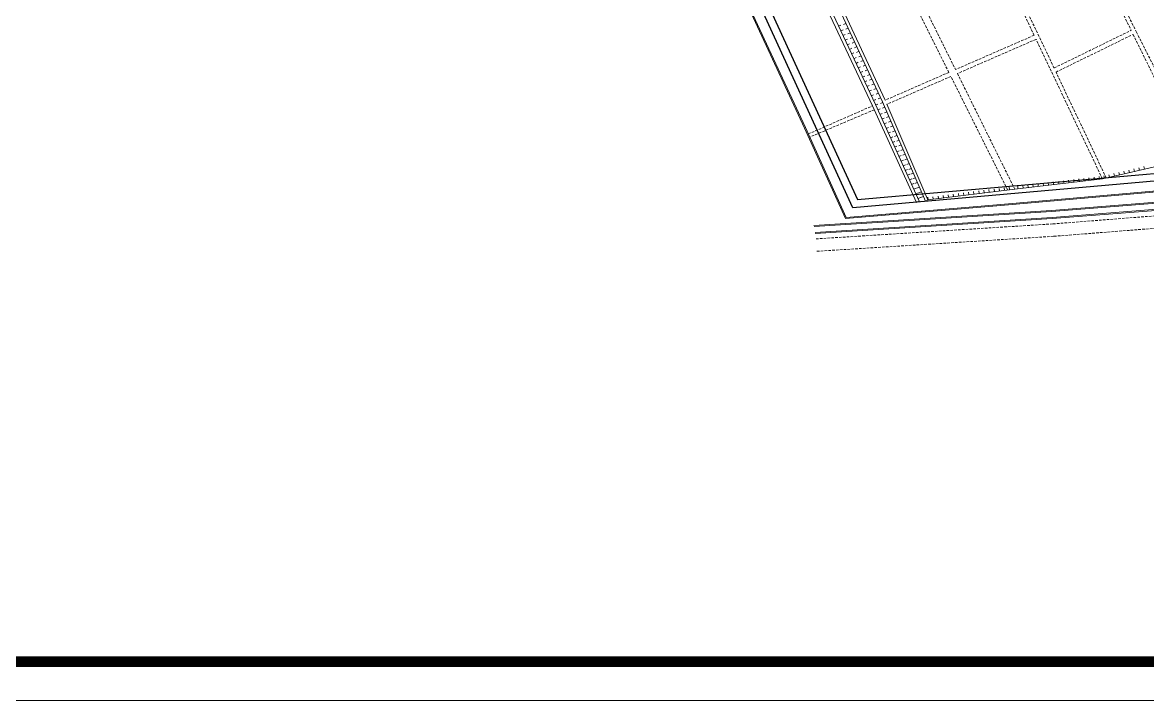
# Model space of a CAD drawing. Header units: inches. Extents: x 496359 to 501064, y 2374078 to 2377203.
# Drawn here: x 496846.4 to 497065.8, y 2376075 to 2376207.2 of the extents above; entities that cross this region are included whole.
import ezdxf

# ---------------------------------------------------------------- set-up
doc = ezdxf.new("R2010")
doc.units = ezdxf.units.IN
doc.header["$MEASUREMENT"] = 0
doc.linetypes.add('DASHED', pattern=[0.75, 0.5, -0.25])
for name, color, linetype in [('coc', 1, 'Continuous'), ('MANH', 147, 'Continuous'), ('NOI', 2, 'Continuous'), ('tl', 8, 'Continuous')]:
    doc.layers.add(name, color=color, linetype=linetype)
for name, color, linetype, lineweight in [('khung ten QH', 7, 'Continuous', 20), ('Khungbo', 32, 'Continuous', 25), ('LC Net dam 1', 30, 'Continuous', 30), ('LC Net manh', 239, 'Continuous', 5)]:
    doc.layers.add(name, color=color, linetype=linetype, lineweight=lineweight)

# ---------------------------------------------------------------- blocks, each defined once
blk = doc.blocks.new('1')
at = {"layer": 'tl', "color": 250, "lineweight": 0}
blk.add_line((0, -0.5), (0, 0), dxfattribs=at)
blk = doc.blocks.new('2')
at = {"layer": 'coc'}
blk.add_blockref('1', (0, 0.5), dxfattribs=at)
blk = doc.blocks.new('Nền HT mới')
at = {"layer": 'MANH', "color": 4, "lineweight": 0, "elevation": -28.38}
for points in [[(211.59, -47), (229.86, -39.1), (237.74, -40.53), (248.61, -50.75), (254.12, -58.73), (258.21, -65.26), (271.56, -94.06), (279.5, -111.6), (309.66, -109.08), (421.64, -99.25), (423.02, -99.08), (434.37, -99.4), (446.43, -100.27), (477.29, -99.97), (515.31, -94.96), (518.6, -95.35), (536.39, -93.05), (542.27, -91.69), (546.56, -90.98), (545.89, -85.83)], [(211.77, -47.15), (229.88, -39.31), (237.64, -40.72), (248.45, -50.88), (253.96, -58.84), (258.04, -65.36), (271.38, -94.14), (279.38, -111.81), (309.67, -109.28), (421.66, -99.45), (423.03, -99.28), (434.36, -99.6), (446.43, -100.47), (477.3, -100.17), (515.32, -95.16), (518.6, -95.55), (536.43, -93.25), (542.31, -91.89), (546.78, -91.15), (546.08, -85.8)]]:
    blk.add_lwpolyline(points, dxfattribs=at)
at = {"layer": 'MANH', "linetype": 'DASHED', "lineweight": 0, "elevation": -28.38}
for points in [[(316.43, -38.92), (321.33, -47.12), (324.43, -53.37), (335.11, -75.09)], [(317.18, -38.57), (322.42, -47.55), (325.54, -54.23), (336.13, -75.42), (348.41, -99.67)], [(316.17, -76.06), (301.7, -45.67)], [(302.35, -45.38), (317.25, -76.51)], [(299.55, -83.3), (284.66, -53.51)], [(286.03, -52.87), (300.84, -82.74)], [(316.17, -76.06), (300.84, -82.74)], [(320.07, -82.44), (317.25, -76.51)], [(320.08, -82.43), (335.11, -75.09)], [(320.45, -83.24), (335.49, -75.88)], [(335.49, -75.88), (347.28, -99.93)], [(316.52, -76.86), (301.23, -83.52)], [(329.49, -104.05), (316.56, -76.84)], [(299.55, -83.3), (287.11, -88.72)], [(330.25, -103.87), (320.45, -83.25)], [(299.95, -84.08), (287.46, -89.52)], [(311.01, -106.21), (299.95, -84.08)], [(301.23, -83.52), (312.39, -106.04)], [(272.13, -95.31), (284.66, -89.81)], [(285, -90.57), (272.4, -95.92)]]:
    blk.add_lwpolyline(points, dxfattribs=at)
at = {"layer": 'MANH', "lineweight": 0, "elevation": -28.38}
for points in [[(294.97, -108.44), (286.61, -89.02), (272.67, -59.13)], [(287.11, -88.72), (273.2, -58.88)], [(284.66, -89.82), (270.7, -60.05)], [(271.24, -59.8), (285.21, -89.56), (293.79, -108.44), (293.79, -108.44)], [(284.66, -89.81), (293.24, -108.69)], [(287.46, -89.52), (295.48, -108.15)], [(348.41, -99.67), (329.49, -104.05), (312.39, -106.04)], [(312.39, -106.04), (295.48, -108.15)], [(293.24, -108.69), (293.79, -108.44)], [(294.97, -108.44), (295.48, -108.15)]]:
    blk.add_lwpolyline(points, dxfattribs=at)
at = {"layer": 'MANH', "color": 5, "lineweight": 0, "elevation": -28.38}
for points in [[(273.24, -113.16), (319.57, -110.24), (346.57, -108.1), (367.38, -106.32), (402.46, -103.29), (417.2, -101.45), (435.32, -101.25), (455.94, -101.86), (477.45, -101.41), (489.09, -99.74), (503.86, -97.78), (515.22, -96.64), (519.34, -96.58), (557.97, -91.31)], [(273.25, -113.36), (319.59, -110.44), (346.59, -108.3), (367.4, -106.52), (402.48, -103.49), (417.21, -101.65), (435.31, -101.45), (455.94, -102.06), (477.46, -101.61), (489.12, -99.94), (503.89, -97.98), (515.23, -96.84), (519.36, -96.78), (557.99, -91.51)], [(273.46, -114.53), (319.67, -111.61), (346.69, -109.48), (367.5, -107.69), (402.6, -104.67), (417.29, -102.83), (435.3, -102.63), (455.93, -103.24), (477.56, -102.79), (489.28, -101.11), (504.02, -99.15), (515.3, -98.02), (519.44, -97.96), (558.12, -92.69)], [(273.47, -114.73), (319.69, -111.81), (346.7, -109.68), (367.52, -107.89), (402.63, -104.86), (417.31, -103.03), (435.3, -102.83), (455.93, -103.44), (477.58, -102.99), (489.31, -101.31), (504.05, -99.35), (515.31, -98.22), (519.46, -98.16), (558.14, -92.89)]]:
    blk.add_lwpolyline(points, dxfattribs=at)
at = {"layer": 'MANH', "color": 3, "linetype": 'DASHED', "lineweight": 0, "elevation": -28.38}
for points in [[(273.65, -115.76), (319.88, -112.84), (346.91, -110.71), (367.73, -108.92), (402.86, -105.89), (417.49, -104.06), (435.39, -103.86), (456.02, -104.47), (477.78, -104.02), (489.59, -102.33), (504.29, -100.37), (515.48, -99.25), (519.65, -99.19), (558.25, -93.93)], [(273.8, -118.18), (320.05, -115.26), (347.11, -113.12), (367.93, -111.34), (403.11, -108.3), (417.66, -106.48), (435.36, -106.28), (456.01, -106.9), (477.98, -106.44), (489.92, -104.73), (504.57, -102.78), (515.62, -101.67), (519.84, -101.61), (558.51, -96.34)]]:
    blk.add_lwpolyline(points, dxfattribs=at)
at = {"layer": 'NOI', "lineweight": 0}
for name, p, rotation in [('2', (278.04, -74.29, -4.13), 295.1282434141787), ('2', (279.48, -73.74, -4.28), 114.9947668868703), ('2', (278.46, -75.19, -4.13), 295.1282434141787), ('2', (278.89, -76.1, -4.13), 295.1282434141787), ('2', (279.31, -77, -4.13), 295.1282434141787), ('2', (279.9, -74.65, -4.28), 114.9947668868703), ('2', (280.33, -75.55, -4.28), 114.9947668868703), ('2', (280.75, -76.46, -4.28), 114.9947668868703), ('2', (279.74, -77.91, -4.13), 295.1282434141787), ('2', (280.16, -78.81, -4.13), 295.1282434141787), ('2', (281.17, -77.36, -4.28), 114.9947668868703), ('2', (281.59, -78.27, -4.28), 114.9947668868703), ('2', (280.59, -79.72, -4.13), 295.1282434141787), ('2', (281.01, -80.62, -4.13), 295.1282434141787), ('2', (282.02, -79.18, -4.28), 114.9947668868703), ('2', (282.44, -80.08, -4.28), 114.9947668868703), ('2', (282.86, -80.99, -4.28), 114.9947668868703), ('2', (281.44, -81.53, -4.13), 295.1282434141787), ('2', (281.86, -82.43, -4.13), 295.1282434141787), ('2', (282.29, -83.34, -4.13), 295.1282434141787), ('2', (283.28, -81.9, -4.28), 114.9947668868703), ('2', (283.71, -82.8, -4.28), 114.9947668868703), ('2', (282.71, -84.24, -4.13), 295.1282434141787), ('2', (283.13, -85.15, -4.13), 295.1282434141787), ('2', (284.13, -83.71, -4.28), 114.9947668868703), ('2', (284.55, -84.62, -4.28), 114.9947668868703), ('2', (284.97, -85.52, -4.28), 114.9947668868703), ('2', (283.56, -86.06, -4.13), 295.1282434141787), ('2', (283.98, -86.96, -4.13), 295.1282434141787), ('2', (284.41, -87.87, -4.13), 295.1282434141787), ('2', (285.4, -86.43, -4.28), 114.9947668868703), ('2', (285.82, -87.33, -4.28), 114.9947668868703), ('2', (284.83, -88.77, -4.13), 295.1282434141787), ('2', (285.26, -89.68, -4.13), 294.45236536568), ('2', (286.24, -88.24, -4.28), 114.9947668868703), ('2', (286.66, -89.15, -4.28), 113.3061840534417), ('2', (285.67, -90.59, -4.13), 294.45236536568), ('2', (286.08, -91.5, -4.13), 294.45236536568), ('2', (287.06, -90.07, -4.28), 113.3061840534417), ('2', (287.45, -90.99, -4.28), 113.3061840534417), ('2', (287.85, -91.9, -4.28), 113.3061840534417), ('2', (286.5, -92.41, -4.13), 294.45236536568), ('2', (286.91, -93.32, -4.13), 294.45236536568), ('2', (287.33, -94.23, -4.13), 294.45236536568), ('2', (288.24, -92.82, -4.28), 113.3061840534417), ('2', (288.64, -93.74, -4.28), 113.3061840534417), ('2', (287.74, -95.14, -4.13), 294.45236536568), ('2', (288.15, -96.05, -4.13), 294.45236536568), ('2', (289.03, -94.66, -4.28), 113.3061840534417), ('2', (289.43, -95.58, -4.28), 113.3061840534417), ('2', (289.83, -96.5, -4.28), 113.3061840534417), ('2', (288.57, -96.96, -4.13), 294.45236536568), ('2', (288.98, -97.87, -4.13), 294.45236536568), ('2', (289.4, -98.78, -4.13), 294.45236536568), ('2', (290.22, -97.41, -4.28), 113.3061840534417), ('2', (290.62, -98.33, -4.28), 113.3061840534417), ('2', (289.81, -99.69, -4.13), 294.45236536568), ('2', (290.22, -100.6, -4.13), 294.45236536568), ('2', (291.01, -99.25, -4.28), 113.3061840534417), ('2', (291.41, -100.17, -4.28), 113.3061840534417), ('2', (290.64, -101.51, -4.13), 294.45236536568), ('2', (291.05, -102.42, -4.13), 294.45236536568), ('2', (291.8, -101.09, -4.28), 113.3061840534417), ('2', (291.47, -103.33, -4.13), 294.45236536568), ('2', (292.2, -102.01, -4.28), 113.3061840534417), ('2', (292.59, -102.93, -4.28), 113.3061840534417), ('1', (331.85, -103.5, -28.38), 193.0351354497349), ('1', (332.83, -103.28, -28.38), 193.0351354497349), ('1', (333.8, -103.05, -28.38), 193.0351354497349), ('1', (334.77, -102.83, -28.38), 193.0351354497349), ('1', (335.75, -102.6, -28.38), 193.0351354497349), ('1', (336.72, -102.37, -28.38), 193.0351354497349), ('1', (337.7, -102.15, -28.38), 193.0351354497349), ('2', (291.88, -104.24, -4.13), 294.45236536568), ('2', (292.29, -105.15, -4.13), 294.45236536568), ('2', (292.99, -103.84, -4.28), 113.3061840534417), ('2', (293.39, -104.76, -4.28), 113.3061840534417), ('1', (315.01, -105.73, -28.38), 186.6406715849738), ('1', (316.01, -105.62, -28.38), 186.6406715849738), ('1', (317, -105.5, -28.38), 186.6406715849738), ('1', (317.99, -105.39, -28.38), 186.6406715849738), ('1', (318.99, -105.27, -28.38), 186.6406715849738), ('1', (319.98, -105.16, -28.38), 186.6406715849738), ('1', (320.97, -105.04, -28.38), 186.6406715849738), ('1', (321.96, -104.92, -28.38), 186.6406715849738), ('1', (322.96, -104.81, -28.38), 186.6406715849738), ('1', (323.95, -104.69, -28.38), 186.6406715849738), ('1', (324.94, -104.58, -28.38), 186.6406715849738), ('1', (325.94, -104.46, -28.38), 186.6406715849738), ('1', (326.93, -104.35, -28.38), 186.6406715849738), ('1', (327.92, -104.23, -28.38), 186.6406715849738), ('1', (328.92, -104.12, -28.38), 186.6406715849738), ('1', (329.9, -103.95, -28.38), 193.0351354497349), ('1', (330.88, -103.73, -28.38), 193.0351354497349), ('2', (292.71, -106.06, -4.13), 294.45236536568), ('2', (293.12, -106.97, -4.13), 294.45236536568), ('2', (293.78, -105.68, -4.28), 113.3061840534417), ('2', (294.18, -106.6, -4.28), 113.3061840534417), ('1', (297.5, -107.9, -28.38), 187.1314430482185), ('1', (298.5, -107.78, -28.38), 187.1314430482185), ('1', (299.49, -107.65, -28.38), 187.1314430482185), ('1', (300.48, -107.53, -28.38), 187.1314430482185), ('1', (301.47, -107.41, -28.38), 187.1314430482185), ('1', (302.47, -107.28, -28.38), 187.1314430482185), ('1', (303.46, -107.16, -28.38), 187.1314430482185), ('1', (304.45, -107.03, -28.38), 187.1314430482185), ('1', (305.44, -106.91, -28.38), 187.1314430482185), ('1', (306.43, -106.78, -28.38), 187.1314430482185), ('1', (307.43, -106.66, -28.38), 187.1314430482185), ('1', (308.42, -106.54, -28.38), 187.1314430482185), ('1', (309.41, -106.41, -28.38), 187.1314430482185), ('1', (310.4, -106.29, -28.38), 187.1314430482185), ('1', (311.4, -106.16, -28.38), 187.1314430482185), ('1', (313.03, -105.97, -28.38), 186.6406715849738), ('1', (314.02, -105.85, -28.38), 186.6406715849738), ('2', (293.54, -107.88, -4.13), 294.45236536568), ('2', (294.57, -107.52, -4.28), 113.3061840534417), ('1', (295.52, -108.15, -28.38), 187.1314430482185), ('1', (296.51, -108.03, -28.38), 187.1314430482185)]:
    blk.add_blockref(name, p, dxfattribs=dict(at, rotation=rotation))

msp = doc.modelspace()

# ---------------------------------------------------------------- linework, layer by layer
at = {"layer": 'khung ten QH'}
msp.add_lwpolyline([(496359.34, 2377095.58), (496359.34, 2376074.98), (497802.25, 2376074.98), (497802.25, 2377095.58)], close=True, dxfattribs=at)
at = {"layer": 'Khungbo', "color": 0, "lineweight": 50, "const_width": 2.07}
msp.add_lwpolyline([(496366.92, 2377088), (496366.92, 2376082.57), (497794.67, 2376082.57), (497794.67, 2377088)], close=True, dxfattribs=at)
at = {"layer": 'LC Net dam 1'}
for points in [[(496830.18, 2376210.7), (496888.06, 2376231.91), (496910.53, 2376228.11), (496923.05, 2376230.47), (496958.74, 2376246), (496959.29, 2376244.75), (496966.98, 2376243.45), (496978.76, 2376232.46), (496988.93, 2376217.03), (497009.25, 2376172.68), (497074.5, 2376178.41)], [(497075.19, 2376176.96), (497008.33, 2376171.09), (496987.61, 2376216.31), (496977.61, 2376231.49), (496966.28, 2376242.04), (496957.48, 2376243.53), (496920.27, 2376228.78), (496905.63, 2376227.17), (496888.19, 2376230.36), (496830.75, 2376209.31)]]:
    msp.add_lwpolyline(points, dxfattribs=at)

# ---------------------------------------------------------------- block references
at = {"layer": 'LC Net manh'}
msp.add_blockref('Nền HT mới', (496727.52, 2376280.77, 2.92), dxfattribs=at)

doc.saveas('drawing.dxf')
